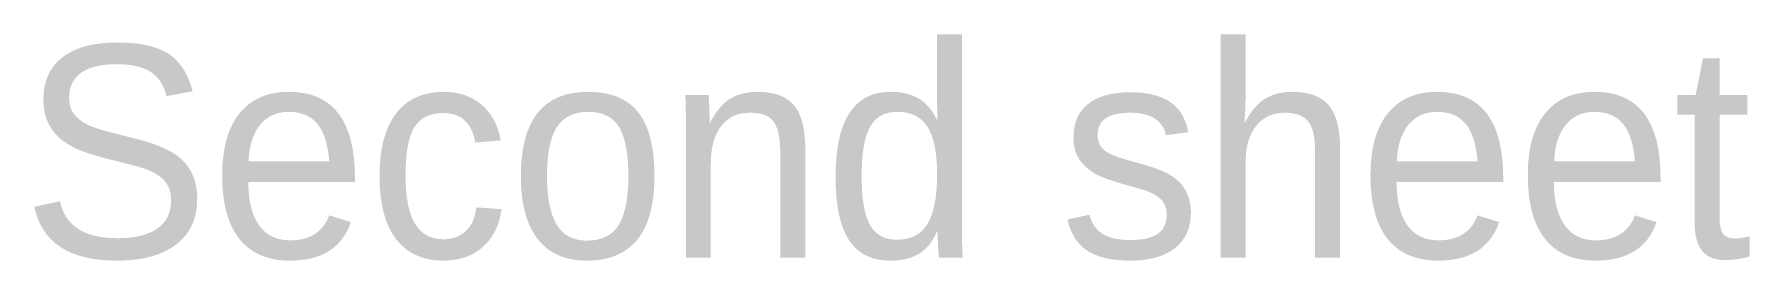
# Paper-space layout 'A102' of a CAD drawing. Header units: metres. Extents: x 20.4 to 69, y 379.9 to 386.3.
import ezdxf

# ---------------------------------------------------------------- set-up
doc = ezdxf.new("R2010")
doc.units = ezdxf.units.M

psp = doc.layouts.new('A102')

# ---------------------------------------------------------------- texts
psp.add_text('Second sheet', height=6).set_placement((20, 380))

doc.saveas('drawing.dxf')
